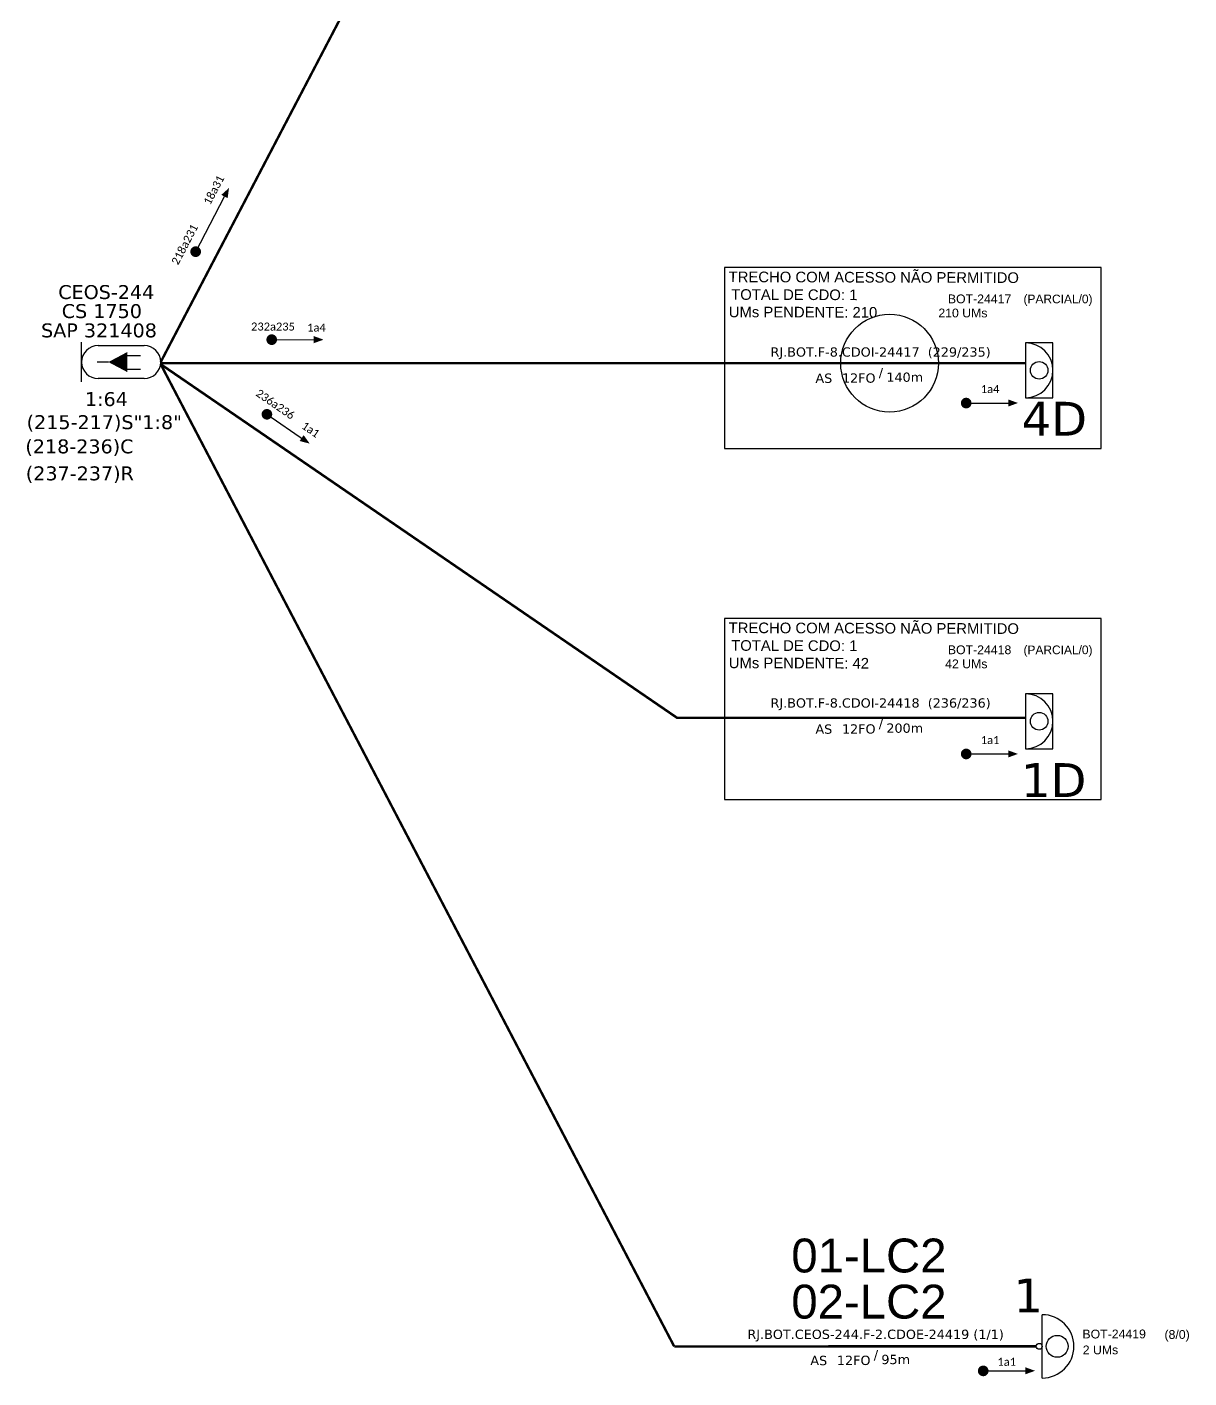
# Model space of a CAD drawing. Extents: x 56439 to 57440, y 58743 to 60492.
# Drawn here: x 56439 to 56679.1, y 58742.8 to 59022 of the extents above; entities that cross this region are included whole.
import ezdxf
from ezdxf.enums import TextEntityAlignment as Align

# ---------------------------------------------------------------- set-up
doc = ezdxf.new("R2010")
doc.units = 0
doc.layers.get('0').update_dxf_attribs({"linetype": 'CONTINUOUS'})
for name, color, linetype in [('20_0-LEGENDA_DOS_CDO_S', 1, 'CONTINUOUS'), ('20_1-CDO_INTERIOR', 1, 'CONTINUOUS'), ('20_2-CDO_POSTE', 1, 'CONTINUOUS'), ('20_4-CEOS', 1, 'CONTINUOUS'), ('40_1-ETIQUETAS', 1, 'CONTINUOUS'), ('CAP_A_INSTALAR', 1, 'FENCELINE1'), ('CD_A_INSTALAR', 1, 'CONTINUOUS'), ('LABEL_CABOS', 7, 'CONTINUOUS'), ('SETA', 7, 'CONTINUOUS'), ('TEXTO', 255, 'CONTINUOUS'), ('UMS', 2, 'FENCELINE1')]:
    doc.layers.add(name, color=color, linetype=linetype)
doc.styles.add('ARIAL', font='arial.ttf')
doc.styles.add('SIREDIT', font='verdana.ttf')
doc.linetypes.add('FENCELINE1', pattern='A,0.25,-0.1,[133,ltypeshp.shx,S=0.1,R=0,X=-0.1,Y=0],-0.1,1', length=1.45)

# ---------------------------------------------------------------- blocks, each defined once
blk = doc.blocks.new('CEOS_RP_CT_DRT')
at = {"layer": '20_4-CEOS', "color": 0}
for p, q in [((-4.535, 1.194), (-1.192, 1.194)), ((-1.192, -1.19), (-4.535, -1.19))]:
    blk.add_line(p, q, dxfattribs=at)
for points in [[(-5.727, -1.435), (-5.727, 1.439)], [(-3.787, 0.002), (-4.591, 0.002)], [(-2.468, 0.475), (-1.453, 0.475)], [(-2.468, -0.517), (-1.453, -0.517)]]:
    blk.add_lwpolyline(points, dxfattribs=at)
blk.add_lwpolyline([(-3.787, 0.002, 0, 1.471, 0), (-2.406, 0.002, 1.471, 1.471, 0)], format="xyseb", dxfattribs=at)
for centre, start, end in [((-4.535, 0.002), 90, 270), ((-1.192, 0.002), 270, 90)]:
    blk.add_arc(centre, 1.192, start, end, dxfattribs=at)
at = {"layer": '20_4-CEOS', "color": 7, "style": 'SIREDIT'}
for tag, p in [('Nº_DA_CEOS', (-2.864, 5.596)), ('LOCAL', (-2.864, 4.243)), ('SAP', (-2.864, 2.777)), ('RACIO_SPLITAGEM', (-2.864, -1.885)), ('FIBRAS_SPLITTER', (-2.864, -3.576)), ('FIBRAS_TOP_C', (-2.864, -5.08)), ('RESERVA_FINAIS', (-2.864, -6.392))]:
    blk.add_attdef(tag, text='', height=1.01, dxfattribs=at).set_placement(p, align=Align.TOP_CENTER)
blk = doc.blocks.new('ETIQUETA_RS5F')
at = {"layer": '40_1-ETIQUETAS', "color": 0, "style": 'SIREDIT'}
blk.add_text('/', height=1.5, dxfattribs=at).set_placement((1.58, -1.95), align=Align.RIGHT)
for tag, p in [('ETIQUETA_R_PRIMARIA', (1.21, 4.1)), ('ETIQUETA_R_SECUNDARIA', (1.21, 2.1)), ('F_ATIVAS/F_MORTAS', (1.14, -4.24))]:
    blk.add_attdef(tag, text='', height=1.5, dxfattribs=at).set_placement(p, align=Align.MIDDLE_CENTER)
for tag, p in [('TIPO_CABO', (-6.58, -2.12)), ('CAP_CABO', (0.4, -2.09))]:
    blk.add_attdef(tag, text='', height=1.5, dxfattribs=at).set_placement(p, align=Align.MIDDLE_RIGHT)
blk.add_attdef('METROS', text='', height=1.5, dxfattribs=at).set_placement((2.14, -1.95), align=Align.MIDDLE_LEFT)
for tag, p in [('FUSÃO_1', (0.85, -8.39)), ('FUSÃO_2', (0.85, -10.6)), ('FUSÃO_3', (0.85, -12.93)), ('FUSÃO_4', (0.85, -15.14)), ('FUSÃO_5', (0.85, -17.16))]:
    blk.add_attdef(tag, text='', height=1.5, dxfattribs=at).set_placement(p, align=Align.CENTER)
blk = doc.blocks.new('CDOE_POSTE_')
at = {"color": 1}
blk.add_line((12.92, -5.49), (-2.38, -5.49), dxfattribs=at)
for centre, radius in [((5.27, -1.86), 2.64), ((5.27, -6.2), 0.708)]:
    blk.add_circle(centre, radius, dxfattribs=at)
blk.add_arc((5.27, -5.49), 7.65, 0, 180, dxfattribs=at)
blk = doc.blocks.new('CDOE-TEXTO_PADRÃO')
at = {"layer": '20_0-LEGENDA_DOS_CDO_S', "color": 0, "style": 'ARIAL'}
for tag, p in [('CDO_N', (0.49, 7.39)), ('CORDOALHA', (0.5, 4.33)), ('SAP', (0.51, 1.67)), ('SPLITER_1', (0.59, -0.91)), ('SPLITER_2', (0.6, -3.55)), ('(XX-XX_F)S', (0.54, -8.29)), ('(XX-XX_L)S', (0.55, -10.83)), ('UMS', (0.55, -13.15))]:
    blk.add_attdef(tag, p, '', height=1.7, rotation=0.118, dxfattribs=at)
blk.add_attdef('FIBRAS_UTILIZADAS', text='', height=1.7, rotation=0.118, dxfattribs=at).set_placement((19.77, 7.43), align=Align.CENTER)
blk = doc.blocks.new('CDOI_INT')
at = {"layer": '20_1-CDO_INTERIOR', "color": 0}
blk.add_lwpolyline([(4.25, -4.25), (4.25, 4.25), (0, 4.25), (0, -4.25)], close=True, dxfattribs=at)
blk.add_circle((2.12, 0), 1.36, dxfattribs=at)
blk.add_arc((0, 0), 4.25, 270, 90, dxfattribs=at)
at = {"layer": '20_0-LEGENDA_DOS_CDO_S', "color": 0, "style": 'ARIAL'}
for tag, p in [('CDO_N', (-0.08, 10.38)), ('SPLITER_1', (21.18, 10.38)), ('SURVEY', (-0.08, 8.2)), ('SPLITER_2', (21.19, 8.68)), ('SAP', (-0.08, 6.23)), ('1:XX', (5.94, -2.22)), ('UMS', (5.94, -4.24))]:
    blk.add_attdef(tag, p, '', height=1.36, dxfattribs=at)
blk.add_attdef('FIBRAS_UTILIZADAS', text='', height=1.36, dxfattribs=at).set_placement((15.34, 10.38), align=Align.CENTER)

msp = doc.modelspace()

# ---------------------------------------------------------------- linework, layer by layer
at = {"const_width": 1.1}
for points in [[(56473.6, 58975.07, 1), (56474.11, 58976.05, 1)], [(56489.02, 58957.39, 1), (56490.12, 58957.38, 1)], [(56632.54, 58944.28, 1), (56633.64, 58944.28, 1)], [(56488.13, 58942.27, 1), (56489.03, 58941.65, 1)], [(56632.54, 58871.77, 1), (56633.64, 58871.77, 1)], [(56636.06, 58744.29, 1), (56637.16, 58744.29, 1)]]:
    msp.add_lwpolyline(points, format="xyb", close=True, dxfattribs=at)
at = {"color": 3}
for points in [[(56583.14, 58934.87), (56660.95, 58934.87), (56660.95, 58972.28), (56583.14, 58972.28)], [(56583.14, 58862.36), (56660.95, 58862.36), (56660.95, 58899.76), (56583.14, 58899.76)]]:
    msp.add_lwpolyline(points, close=True, dxfattribs=at)
at = {"layer": 'CAP_A_INSTALAR', "linetype": 'FENCELINE1', "ltscale": 5, "const_width": 0.513}
for points in [[(56466.63, 58952.75), (56572.75, 59155.73)], [(56466.63, 58952.31), (56572.75, 58749.34)], [(56572.75, 58749.34), (56647.53, 58749.36)]]:
    msp.add_lwpolyline(points, dxfattribs=at)
at = {"layer": 'CD_A_INSTALAR', "color": 8, "linetype": 'FENCELINE1', "ltscale": 5, "const_width": 0.513}
for points in [[(56645.34, 58952.53), (56466.62, 58952.53)], [(56645.34, 58879.23), (56573.35, 58879.23), (56466.63, 58952.31)]]:
    msp.add_lwpolyline(points, dxfattribs=at)
at = {"layer": 'SETA'}
for points in [[(56473.86, 58975.56), (56479.83, 58986.95)], [(56489.57, 58957.39), (56499.02, 58957.37)], [(56633.09, 58944.28), (56642.53, 58944.28)], [(56488.58, 58941.96), (56496.37, 58936.6)], [(56633.09, 58871.77), (56642.53, 58871.77)], [(56636.61, 58744.29), (56646.06, 58744.29)]]:
    msp.add_lwpolyline(points, dxfattribs=at)
for points in [[(56479.16, 58987.3), (56480.75, 58988.74), (56480.46, 58986.62)], [(56498.27, 58958.12), (56500.28, 58957.38), (56498.26, 58956.65)], [(56641.78, 58945.03), (56643.79, 58944.3), (56641.78, 58943.56)], [(56496.17, 58937.65), (56497.42, 58935.9), (56495.34, 58936.44)], [(56641.78, 58872.51), (56643.79, 58871.78), (56641.78, 58871.05)], [(56645.3, 58745.04), (56647.32, 58744.31), (56645.3, 58743.58)]]:
    msp.add_solid(points, dxfattribs=at)
at = {"layer": 'UMS', "color": 6, "linetype": 'BYBLOCK'}
msp.add_circle((56617.26, 58952.53), 10.1, dxfattribs=at)

# ---------------------------------------------------------------- block references
at = {"layer": '20_2-CDO_POSTE'}
ref = msp.add_blockref('CDOE-TEXTO_PADRÃO', (56664.91, 58738.81), dxfattribs=dict(at, xscale=1.069200003147125, yscale=1.069200003147125, zscale=1.069200003147125))
ref.add_attrib('CDO_N', 'BOT-24419', (56657.11, 58750.99), dxfattribs={"layer": '20_0-LEGENDA_DOS_CDO_S', "color": 0, "height": 1.817, "rotation": 0.118, "style": 'ARIAL'})
ref.add_attrib('CORDOALHA', '2 UMs', (56657.18, 58747.71), dxfattribs={"layer": '20_1-CDO_INTERIOR', "color": 0, "height": 1.817, "rotation": 0.118, "style": 'ARIAL'})
ref.add_attrib('FIBRAS_UTILIZADAS', '       (8/0)', dxfattribs={"layer": '20_0-LEGENDA_DOS_CDO_S', "color": 0, "height": 1.8175, "rotation": 0.118, "style": 'ARIAL'}).set_placement((56674.21, 58750.9), align=Align.CENTER)
at = {"layer": '20_4-CEOS'}
ref = msp.add_blockref('CEOS_RP_CT_DRT', (56466.63, 58952.75), dxfattribs=dict(at, xscale=2.853398852348328, yscale=2.853398852348328, zscale=2.853398852348328))
ref.add_attrib('Nº_DA_CEOS', 'CEOS-244', dxfattribs={"color": 7, "height": 2.881, "style": 'SIREDIT'}).set_placement((56455.38, 58968.66), align=Align.TOP_CENTER)
ref.add_attrib('LOCAL', 'CS 1750', dxfattribs={"color": 7, "height": 2.881, "style": 'SIREDIT'}).set_placement((56454.47, 58964.73), align=Align.TOP_CENTER)
ref.add_attrib('SAP', 'SAP 321408', dxfattribs={"color": 7, "height": 2.881, "style": 'SIREDIT'}).set_placement((56453.88, 58960.74), align=Align.TOP_CENTER)
ref.add_attrib('RACIO_SPLITAGEM', '1:64', dxfattribs={"color": 7, "height": 2.881, "style": 'SIREDIT'}).set_placement((56455.41, 58946.54), align=Align.TOP_CENTER)
ref.add_attrib('FIBRAS_SPLITTER', '(215-217)S"1:8"', dxfattribs={"color": 7, "height": 2.881, "style": 'SIREDIT'}).set_placement((56454.97, 58941.78), align=Align.TOP_CENTER)
ref.add_attrib('FIBRAS_TOP_C', '(218-236)C', dxfattribs={"color": 7, "height": 2.881, "style": 'SIREDIT'}).set_placement((56449.84, 58936.77), align=Align.TOP_CENTER)
ref.add_attrib('RESERVA_FINAIS', '(237-237)R', dxfattribs={"color": 7, "height": 2.881, "style": 'SIREDIT'}).set_placement((56449.92, 58931.2), align=Align.TOP_CENTER)
at = {"layer": '40_1-ETIQUETAS'}
ref = msp.add_blockref('ETIQUETA_RS5F', (56612.85, 58749.15), dxfattribs=dict(at, xscale=1.283, yscale=1.283, zscale=1.283))
ref.add_attrib('ETIQUETA_R_SECUNDARIA', 'RJ.BOT.CEOS-244.F-2.CDOE-24419 (1/1)', dxfattribs={"color": 0, "height": 1.9245, "style": 'SIREDIT'}).set_placement((56614.37, 58751.85), align=Align.MIDDLE_CENTER)
ref.add_attrib('TIPO_CABO', 'AS', dxfattribs={"color": 0, "height": 1.925, "style": 'SIREDIT'}).set_placement((56604.36, 58746.44), align=Align.MIDDLE_RIGHT)
ref.add_attrib('CAP_CABO', '12FO', dxfattribs={"color": 0, "height": 1.925, "style": 'SIREDIT'}).set_placement((56613.32, 58746.47), align=Align.MIDDLE_RIGHT)
ref.add_attrib('METROS', '95m', dxfattribs={"color": 0, "height": 1.925, "style": 'SIREDIT'}).set_placement((56615.56, 58746.65), align=Align.MIDDLE_LEFT)
at = {"layer": 'CD_A_INSTALAR', "color": 8, "linetype": 'FENCELINE1', "ltscale": 5}
ref = msp.add_blockref('CDOI_INT', (56645.34, 58951.05), dxfattribs=dict(at, xscale=1.33473017723919, yscale=1.33473017723919, zscale=1.33473017723919))
ref.add_attrib('CDO_N', 'BOT-24417    ', dxfattribs={"layer": '20_0-LEGENDA_DOS_CDO_S', "color": 0, "height": 1.8156, "style": 'ARIAL'}).set_placement((56645.23, 58964.9), align=Align.RIGHT)
ref.add_attrib('FIBRAS_UTILIZADAS', '        (PARCIAL/0)', dxfattribs={"layer": '20_0-LEGENDA_DOS_CDO_S', "color": 0, "height": 1.7905, "style": 'ARIAL', "width": 0.986168}).set_placement((56659.19, 58964.9), align=Align.RIGHT)
ref.add_attrib('SURVEY', '     210 UMs           ', dxfattribs={"layer": '20_0-LEGENDA_DOS_CDO_S', "color": 0, "height": 1.8156, "style": 'ARIAL'}).set_placement((56645.23, 58961.99), align=Align.RIGHT)
ref = msp.add_blockref('ETIQUETA_RS5F', (56613.89, 58952.13), dxfattribs=dict(at, xscale=1.280902120837365, yscale=1.280902120837365, zscale=1.280902120837365))
ref.add_attrib('ETIQUETA_R_SECUNDARIA', 'RJ.BOT.F-8.CDOI-24417  (229/235)', dxfattribs={"layer": '40_1-ETIQUETAS', "color": 0, "height": 1.9214, "style": 'SIREDIT'}).set_placement((56615.4, 58954.83), align=Align.MIDDLE_CENTER)
ref.add_attrib('TIPO_CABO', 'AS', dxfattribs={"layer": '40_1-ETIQUETAS', "color": 0, "height": 1.921, "style": 'SIREDIT'}).set_placement((56605.41, 58949.42), align=Align.MIDDLE_RIGHT)
ref.add_attrib('CAP_CABO', '12FO', dxfattribs={"layer": '40_1-ETIQUETAS', "color": 0, "height": 1.921, "style": 'SIREDIT'}).set_placement((56614.36, 58949.45), align=Align.MIDDLE_RIGHT)
ref.add_attrib('METROS', '140m', dxfattribs={"layer": '40_1-ETIQUETAS', "color": 0, "height": 1.921, "style": 'SIREDIT'}).set_placement((56616.59, 58949.63), align=Align.MIDDLE_LEFT)
ref = msp.add_blockref('CDOI_INT', (56645.34, 58878.53), dxfattribs=dict(at, xscale=1.33473017723919, yscale=1.33473017723919, zscale=1.33473017723919))
ref.add_attrib('CDO_N', 'BOT-24418    ', dxfattribs={"layer": '20_0-LEGENDA_DOS_CDO_S', "color": 0, "height": 1.8156, "style": 'ARIAL'}).set_placement((56645.23, 58892.39), align=Align.RIGHT)
ref.add_attrib('FIBRAS_UTILIZADAS', '        (PARCIAL/0)', dxfattribs={"layer": '20_0-LEGENDA_DOS_CDO_S', "color": 0, "height": 1.7905, "style": 'ARIAL', "width": 0.986168}).set_placement((56659.19, 58892.39), align=Align.RIGHT)
ref.add_attrib('SURVEY', '     42 UMs           ', dxfattribs={"layer": '20_0-LEGENDA_DOS_CDO_S', "color": 0, "height": 1.8156, "style": 'ARIAL'}).set_placement((56645.23, 58889.48), align=Align.RIGHT)
ref = msp.add_blockref('ETIQUETA_RS5F', (56613.89, 58879.62), dxfattribs=dict(at, xscale=1.280902120837365, yscale=1.280902120837365, zscale=1.280902120837365))
ref.add_attrib('ETIQUETA_R_SECUNDARIA', 'RJ.BOT.F-8.CDOI-24418  (236/236)', dxfattribs={"layer": '40_1-ETIQUETAS', "color": 0, "height": 1.9214, "style": 'SIREDIT'}).set_placement((56615.4, 58882.31), align=Align.MIDDLE_CENTER)
ref.add_attrib('TIPO_CABO', 'AS', dxfattribs={"layer": '40_1-ETIQUETAS', "color": 0, "height": 1.921, "style": 'SIREDIT'}).set_placement((56605.41, 58876.91), align=Align.MIDDLE_RIGHT)
ref.add_attrib('CAP_CABO', '12FO', dxfattribs={"layer": '40_1-ETIQUETAS', "color": 0, "height": 1.921, "style": 'SIREDIT'}).set_placement((56614.36, 58876.94), align=Align.MIDDLE_RIGHT)
ref.add_attrib('METROS', '200m', dxfattribs={"layer": '40_1-ETIQUETAS', "color": 0, "height": 1.921, "style": 'SIREDIT'}).set_placement((56616.59, 58877.11), align=Align.MIDDLE_LEFT)
at = {"layer": 'LABEL_CABOS', "xscale": 0.8553599894046784, "yscale": 0.8553599894046784, "zscale": 0.85536, "rotation": 270}
msp.add_blockref('CDOE_POSTE_', (56653.49, 58753.87), dxfattribs=at)

# ---------------------------------------------------------------- texts
at = {"color": 3, "style": 'ARIAL'}
for s, p in [('TRECHO COM ACESSO NÃO PERMITIDO', (56583.99, 58969.27)), ('TOTAL DE CDO: 1', (56584.52, 58965.62)), ('UMs PENDENTE: 210', (56584.02, 58962.02)), ('TRECHO COM ACESSO NÃO PERMITIDO', (56583.99, 58896.75)), ('TOTAL DE CDO: 1', (56584.52, 58893.1)), ('UMs PENDENTE: 42', (56584.02, 58889.5))]:
    msp.add_text(s, height=2.1963, rotation=359.8314, dxfattribs=at).set_placement(p)
at = {"char_height": 1.6473, "width": 27.8482, "attachment_point": 5}
for s, insert in [('{\\fCalibri|b0|i0|c0|p34;\\C7;1a4}', (56638.03, 58947.17)), ('{\\fCalibri|b0|i0|c0|p34;\\C7;1a1}', (56638.03, 58874.65))]:
    msp.add_mtext(s, dxfattribs=dict(at, insert=insert))
at = {"layer": 'TEXTO', "char_height": 1.65, "width": 27.8947, "attachment_point": 5}
for s, insert, rotation in [('{\\fCalibri|b0|i0|c0|p34;\\C7;18a31}', (56477.62, 58988.3), 62.3002), ('{\\fCalibri|b0|i0|c0|p34;\\C7;218a231}', (56471.59, 58977.05), 62.3002), ('{\\fCalibri|b0|i0|c0|p34;\\C7;232a235}', (56489.83, 58960.08), 359.8997), ('{\\fCalibri|b0|i0|c0|p34;\\C7;1a4}', (56498.82, 58959.88), 359.8997), ('{\\fCalibri|b0|i0|c0|p34;\\C7;236a236}', (56490.32, 58944.03), 325.4949), ('{\\fCalibri|b0|i0|c0|p34;\\C7;1a1}', (56497.62, 58938.79), 325.4949)]:
    msp.add_mtext(s, dxfattribs=dict(at, insert=insert, rotation=rotation))
at = {"layer": 'TEXTO', "color": 3, "char_height": 7, "width": 41.71, "attachment_point": 5}
for s, insert in [('{\\fArial|b0|i0|c0|p34;01-LC2}', (56612.99, 58768.08)), ('{\\fArial|b0|i0|c0|p34;02-LC2}', (56612.99, 58758.55))]:
    msp.add_mtext(s, dxfattribs=dict(at, insert=insert))
at = {"layer": 'TEXTO', "insert": (56641.46, 58746.16), "char_height": 1.65, "width": 27.8947, "attachment_point": 5}
msp.add_mtext('{\\fCalibri|b0|i0|c0|p34;\\C7;1a1}', dxfattribs=at)
at = {"layer": 'UMS', "style": 'SIREDIT'}
for s, p in [('4D', (56644.56, 58937.54)), ('1D', (56644.42, 58862.87)), ('1', (56642.86, 58756.37))]:
    msp.add_text(s, height=7, dxfattribs=at).set_placement(p)

doc.saveas('drawing.dxf')
